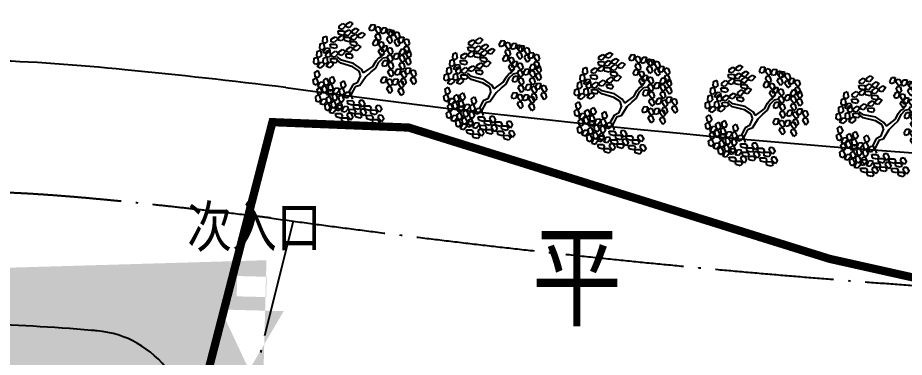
# Model space of a CAD drawing. Extents: x 302512 to 1034855, y -184136 to 410364.
# Drawn here: x 434111 to 488087, y -13910 to 6760 of the extents above; entities that cross this region are included whole.
import ezdxf

# ---------------------------------------------------------------- set-up
doc = ezdxf.new("R2010")
doc.units = 0
doc.header["$MEASUREMENT"] = 0
doc.linetypes.add('ACAD_ISO04W100', pattern=[30.5, 24, -3, 0.5, -3])
doc.linetypes.add('DASHED2', pattern=[0.375, 0.25, -0.125])
for name, color, linetype in [('PUB_TEXT', 7, 'Continuous'), ('TREE2', 84, 'Continuous'), ('WZ', 2, 'Continuous'), ('环境', 8, 'Continuous'), ('红线', 20, 'Continuous')]:
    doc.layers.add(name, color=color, linetype=linetype)
doc.styles.add('-黑体', font='', dxfattribs={"width": 0.8})
doc.styles.add('DIM', font='txt')
doc.styles.get('-黑体').set_extended_font_data('黑体')

# ---------------------------------------------------------------- blocks, each defined once
blk = doc.blocks.new('M_F18')
for p, q in [((-1054, 1505), (-932, 1605)), ((-824, 1552), (-933, 1400)), ((-932, 1605), (-824, 1552)), ((-817, 1597), (-695, 1697)), ((-805, 1506), (-817, 1597)), ((-586, 1644), (-696, 1492)), ((-695, 1697), (-586, 1644)), ((-2, 1553), (59, 1699)), ((52, 1478), (-2, 1553)), ((59, 1699), (179, 1703)), ((179, 1703), (155, 1517)), ((208, 1557), (250, 1658)), ((327, 1412), (208, 1557)), ((250, 1658), (341, 1647)), ((341, 1647), (406, 1503)), ((410, 1506), (470, 1652)), ((470, 1652), (591, 1656)), ((591, 1656), (566, 1470)), ((620, 1510), (662, 1612)), ((662, 1612), (753, 1600)), ((681, 1450), (742, 1595)), ((742, 1595), (863, 1600)), ((753, 1600), (818, 1456)), ((863, 1600), (838, 1414)), ((891, 1454), (933, 1555)), ((933, 1555), (1024, 1544)), ((1024, 1544), (1090, 1400)), ((-1067, 1335), (-881, 1359)), ((-1032, 1219), (-1067, 1335)), ((-1042, 1414), (-1054, 1505)), ((-933, 1400), (-1042, 1414)), ((-881, 1359), (-817, 1269)), ((-817, 1269), (-875, 1198)), ((-827, 1317), (-704, 1418)), ((-814, 1226), (-827, 1317)), ((-696, 1492), (-805, 1506)), ((-596, 1365), (-705, 1212)), ((-704, 1418), (-596, 1365)), ((-590, 1196), (-468, 1296)), ((-589, 1409), (-467, 1509)), ((-577, 1318), (-589, 1409)), ((-468, 1304), (-577, 1318)), ((-359, 1243), (-469, 1090)), ((-358, 1456), (-468, 1304)), ((-468, 1296), (-359, 1243)), ((-467, 1509), (-358, 1456)), ((-353, 1287), (-231, 1387)), ((-340, 1196), (-353, 1287)), ((-122, 1334), (-232, 1182)), ((-231, 1387), (-122, 1334)), ((155, 1517), (52, 1478)), ((236, 1304), (277, 1406)), ((355, 1159), (236, 1304)), ((277, 1406), (369, 1394)), ((406, 1503), (327, 1412)), ((434, 1250), (355, 1159)), ((369, 1394), (434, 1250)), ((464, 1432), (410, 1506)), ((566, 1470), (464, 1432)), ((739, 1365), (620, 1510)), ((647, 1257), (689, 1359)), ((767, 1112), (647, 1257)), ((735, 1375), (681, 1450)), ((689, 1359), (780, 1347)), ((838, 1414), (735, 1375)), ((818, 1456), (739, 1365)), ((780, 1347), (846, 1204)), ((1010, 1309), (891, 1454)), ((919, 1201), (961, 1302)), ((961, 1302), (1052, 1291)), ((1090, 1400), (1010, 1309)), ((1041, 1252), (1101, 1398)), ((1095, 1178), (1041, 1252)), ((1052, 1291), (1117, 1147)), ((1101, 1398), (1222, 1403)), ((1222, 1403), (1197, 1217)), ((1251, 1257), (1292, 1358)), ((1370, 1111), (1251, 1257)), ((1292, 1358), (1384, 1347)), ((1384, 1347), (1449, 1203)), ((-1554, 1048), (-1446, 1103)), ((-1548, 890), (-1554, 1048)), ((-1391, 923), (-1468, 845)), ((-1446, 1103), (-1391, 923)), ((-1265, 1017), (-1143, 1117)), ((-1252, 926), (-1265, 1017)), ((-1144, 912), (-1252, 926)), ((-1034, 1064), (-1144, 912)), ((-1143, 1117), (-1034, 1064)), ((-875, 1198), (-1032, 1219)), ((-1027, 1109), (-905, 1209)), ((-1015, 1018), (-1027, 1109)), ((-906, 1004), (-1015, 1018)), ((-797, 1156), (-906, 1004)), ((-905, 1209), (-797, 1156)), ((-839, 1147), (-653, 1171)), ((-804, 1031), (-839, 1147)), ((-705, 1212), (-814, 1226)), ((-647, 1010), (-804, 1031)), ((-653, 1171), (-589, 1082)), ((-589, 1082), (-647, 1010)), ((-603, 1025), (-417, 1049)), ((-567, 909), (-603, 1025)), ((-578, 1105), (-590, 1196)), ((-469, 1090), (-578, 1105)), ((-449, 837), (-327, 937)), ((-417, 1049), (-353, 960)), ((-353, 960), (-411, 888)), ((-232, 1182), (-340, 1196)), ((-327, 937), (-218, 884)), ((182, 1055), (243, 1201)), ((236, 981), (182, 1055)), ((339, 1019), (236, 981)), ((243, 1201), (363, 1206)), ((363, 1206), (339, 1019)), ((392, 1059), (434, 1161)), ((511, 914), (392, 1059)), ((434, 1161), (525, 1149)), ((506, 886), (567, 1032)), ((590, 1006), (511, 914)), ((525, 1149), (590, 1006)), ((567, 1032), (688, 1037)), ((688, 1037), (663, 851)), ((716, 890), (758, 992)), ((758, 992), (849, 981)), ((846, 1204), (767, 1112)), ((849, 981), (914, 837)), ((1038, 1056), (919, 1201)), ((1117, 1147), (1038, 1056)), ((1197, 1217), (1095, 1178)), ((1146, 858), (1206, 1004)), ((1206, 1004), (1327, 1008)), ((1278, 1004), (1320, 1105)), ((1397, 859), (1278, 1004)), ((1327, 1008), (1303, 822)), ((1320, 1105), (1411, 1094)), ((1356, 862), (1398, 964)), ((1449, 1203), (1370, 1111)), ((1477, 950), (1397, 859)), ((1398, 964), (1489, 952)), ((1411, 1094), (1477, 950)), ((1489, 952), (1554, 809)), ((-1625, 804), (-1517, 858)), ((-1619, 646), (-1625, 804)), ((-1539, 601), (-1619, 646)), ((-1468, 845), (-1548, 890)), ((-1462, 679), (-1539, 601)), ((-1517, 858), (-1462, 679)), ((-1491, 533), (-1397, 695)), ((-1397, 695), (-1287, 692)), ((-1379, 579), (-1271, 633)), ((-1287, 692), (-1266, 603)), ((-1278, 847), (-1091, 871)), ((-1242, 731), (-1278, 847)), ((-1271, 633), (-1216, 454)), ((-1086, 710), (-1242, 731)), ((-1186, 520), (-1064, 620)), ((-1091, 871), (-1027, 781)), ((-1027, 781), (-1086, 710)), ((-1064, 620), (-955, 567)), ((-949, 611), (-826, 711)), ((-718, 658), (-827, 506)), ((-826, 711), (-718, 658)), ((-686, 745), (-564, 845)), ((-674, 654), (-686, 745)), ((-565, 639), (-674, 654)), ((-411, 888), (-567, 909)), ((-456, 792), (-565, 639)), ((-564, 845), (-456, 792)), ((-437, 746), (-449, 837)), ((-328, 731), (-437, 746)), ((-218, 884), (-328, 731)), ((420, 806), (461, 908)), ((539, 661), (420, 806)), ((456, 591), (543, 648)), ((461, 908), (553, 897)), ((560, 812), (506, 886)), ((618, 753), (539, 661)), ((543, 648), (578, 751)), ((553, 897), (618, 753)), ((663, 851), (560, 812)), ((605, 601), (754, 648)), ((835, 745), (716, 890)), ((744, 638), (786, 739)), ((863, 492), (744, 638)), ((786, 739), (877, 728)), ((914, 837), (835, 745)), ((877, 728), (942, 584)), ((953, 670), (1014, 816)), ((1007, 596), (953, 670)), ((1110, 635), (1007, 596)), ((1014, 816), (1134, 821)), ((1134, 821), (1110, 635)), ((1200, 784), (1146, 858)), ((1163, 675), (1205, 776)), ((1282, 529), (1163, 675)), ((1303, 822), (1200, 784)), ((1205, 776), (1296, 765)), ((1361, 621), (1282, 529)), ((1296, 765), (1361, 621)), ((1475, 717), (1356, 862)), ((1383, 609), (1425, 711)), ((1425, 711), (1516, 699)), ((1554, 809), (1475, 717)), ((1516, 699), (1582, 556)), ((-1765, 287), (-1657, 342)), ((-1694, 532), (-1586, 586)), ((-1689, 374), (-1694, 532)), ((-1609, 329), (-1689, 374)), ((-1657, 342), (-1602, 162)), ((-1531, 407), (-1609, 329)), ((-1586, 586), (-1531, 407)), ((-1377, 491), (-1491, 533)), ((-1449, 334), (-1342, 389)), ((-1444, 176), (-1449, 334)), ((-1373, 421), (-1379, 579)), ((-1266, 603), (-1377, 491)), ((-1293, 376), (-1373, 421)), ((-1342, 389), (-1286, 209)), ((-1216, 454), (-1293, 376)), ((-1199, 349), (-1012, 373)), ((-1163, 234), (-1199, 349)), ((-1174, 429), (-1186, 520)), ((-1065, 414), (-1174, 429)), ((-955, 567), (-1065, 414)), ((-1012, 373), (-949, 284)), ((-824, 235), (-990, 347)), ((-824, 338), (-981, 432)), ((-936, 520), (-949, 611)), ((-827, 506), (-936, 520)), ((-386, 282), (-824, 338)), ((-699, 574), (-513, 598)), ((-664, 459), (-699, 574)), ((-507, 438), (-664, 459)), ((-513, 598), (-449, 509)), ((-449, 509), (-507, 438)), ((289, 263), (377, 469)), ((377, 469), (456, 591)), ((394, 216), (473, 441)), ((473, 441), (605, 601)), ((594, 379), (654, 525)), ((648, 305), (594, 379)), ((750, 344), (648, 305)), ((654, 525), (775, 530)), ((775, 530), (750, 344)), ((804, 383), (846, 485)), ((923, 238), (804, 383)), ((846, 485), (937, 474)), ((942, 584), (863, 492)), ((1002, 330), (923, 238)), ((937, 474), (1002, 330)), ((1191, 422), (1232, 523)), ((1310, 277), (1191, 422)), ((1232, 523), (1324, 512)), ((1389, 368), (1310, 277)), ((1324, 512), (1389, 368)), ((1503, 464), (1383, 609)), ((1409, 220), (1469, 366)), ((1469, 366), (1590, 370)), ((1582, 556), (1503, 464)), ((1590, 370), (1565, 184)), ((1619, 224), (1660, 325)), ((1660, 325), (1752, 314)), ((1752, 314), (1817, 170)), ((-1759, 129), (-1765, 287)), ((-1679, 84), (-1759, 129)), ((-1602, 162), (-1679, 84)), ((-1631, 16), (-1537, 179)), ((-1517, -25), (-1631, 16)), ((-1537, 179), (-1428, 176)), ((-1406, 86), (-1517, -25)), ((-1364, 131), (-1444, 176)), ((-1428, 176), (-1406, 86)), ((-1286, 209), (-1364, 131)), ((-1316, 63), (-1222, 226)), ((-1202, 21), (-1316, 63)), ((-1222, 226), (-1112, 223)), ((-1091, 133), (-1202, 21)), ((-1007, 213), (-1163, 234)), ((-1112, 223), (-1091, 133)), ((-949, 284), (-1007, 213)), ((-394, 159), (-824, 235)), ((-158, 37), (-394, 159)), ((-96, 122), (-386, 282)), ((-96, -103), (-158, 37)), ((0, 0), (-96, 122)), ((0, 0), (289, 263)), ((88, -122), (254, 66)), ((254, 66), (394, 216)), ((831, 131), (873, 232)), ((951, -15), (831, 131)), ((873, 232), (964, 221)), ((1030, 77), (951, -15)), ((964, 221), (1030, 77)), ((1076, 145), (1136, 291)), ((1130, 70), (1076, 145)), ((1232, 109), (1130, 70)), ((1136, 291), (1257, 295)), ((1257, 295), (1232, 109)), ((1286, 149), (1327, 250)), ((1405, 4), (1286, 149)), ((1327, 250), (1419, 239)), ((1484, 95), (1405, 4)), ((1463, 145), (1409, 220)), ((1419, 239), (1484, 95)), ((1565, 184), (1463, 145)), ((1738, 79), (1619, 224)), ((1646, -29), (1688, 72)), ((1688, 72), (1779, 61)), ((1817, 170), (1738, 79)), ((1779, 61), (1845, -83)), ((-1686, -196), (-1592, -120)), ((-1647, -349), (-1686, -196)), ((-1592, -120), (-1500, -284)), ((-1500, -284), (-1559, -377)), ((-1143, -337), (-1049, -261)), ((-1049, -261), (-957, -425)), ((-96, -103), (-175, -366)), ((88, -122), (-79, -451)), ((629, -193), (689, -48)), ((683, -268), (629, -193)), ((785, -229), (683, -268)), ((689, -48), (810, -43)), ((810, -43), (785, -229)), ((839, -189), (881, -88)), ((958, -334), (839, -189)), ((881, -88), (972, -99)), ((1037, -243), (958, -334)), ((972, -99), (1037, -243)), ((1032, -212), (1092, -66)), ((1086, -287), (1032, -212)), ((1188, -248), (1086, -287)), ((1092, -66), (1213, -62)), ((1213, -62), (1188, -248)), ((1242, -208), (1284, -106)), ((1361, -353), (1242, -208)), ((1284, -106), (1375, -118)), ((1313, -104), (1355, -3)), ((1432, -249), (1313, -104)), ((1355, -3), (1446, -14)), ((1440, -262), (1361, -353)), ((1375, -118), (1440, -262)), ((1512, -158), (1432, -249)), ((1446, -14), (1512, -158)), ((1765, -174), (1646, -29)), ((1845, -83), (1765, -174)), ((-1703, -450), (-1609, -374)), ((-1664, -603), (-1703, -450)), ((-1576, -631), (-1664, -603)), ((-1559, -377), (-1647, -349)), ((-1609, -374), (-1517, -538)), ((-1517, -538), (-1576, -631)), ((-1515, -687), (-1458, -508)), ((-1458, -508), (-1350, -488)), ((-1310, -571), (-1395, -704)), ((-1361, -675), (-1267, -599)), ((-1350, -488), (-1310, -571)), ((-1344, -422), (-1250, -345)), ((-1305, -575), (-1344, -422)), ((-1217, -602), (-1305, -575)), ((-1267, -599), (-1175, -763)), ((-1250, -345), (-1158, -509)), ((-1158, -509), (-1217, -602)), ((-1160, -591), (-1066, -515)), ((-1121, -744), (-1160, -591)), ((-1104, -490), (-1143, -337)), ((-1016, -517), (-1104, -490)), ((-1066, -515), (-974, -679)), ((-957, -425), (-1016, -517)), ((-757, -685), (-663, -609)), ((-740, -431), (-646, -355)), ((-701, -584), (-740, -431)), ((-613, -611), (-701, -584)), ((-663, -609), (-571, -773)), ((-646, -355), (-554, -519)), ((-554, -519), (-613, -611)), ((-324, -460), (-447, -761)), ((-228, -516), (-342, -807)), ((-175, -366), (-324, -460)), ((-79, -451), (-228, -516)), ((866, -442), (908, -341)), ((986, -587), (866, -442)), ((908, -341), (999, -352)), ((1065, -496), (986, -587)), ((999, -352), (1065, -496)), ((1269, -461), (1311, -359)), ((1389, -606), (1269, -461)), ((1311, -359), (1402, -371)), ((1468, -515), (1389, -606)), ((1402, -371), (1468, -515)), ((-1528, -769), (-1434, -693)), ((-1489, -922), (-1528, -769)), ((-1395, -704), (-1515, -687)), ((-1401, -949), (-1489, -922)), ((-1434, -693), (-1342, -857)), ((-1342, -857), (-1401, -949)), ((-1322, -828), (-1361, -675)), ((-1235, -856), (-1322, -828)), ((-1175, -763), (-1235, -856)), ((-1173, -912), (-1116, -733)), ((-1053, -929), (-1173, -912)), ((-1033, -771), (-1121, -744)), ((-1116, -733), (-1008, -713)), ((-968, -796), (-1053, -929)), ((-974, -679), (-1033, -771)), ((-1008, -713), (-968, -796)), ((-972, -828), (-915, -649)), ((-852, -844), (-972, -828)), ((-967, -910), (-873, -834)), ((-928, -1063), (-967, -910)), ((-915, -649), (-807, -629)), ((-873, -834), (-782, -998)), ((-767, -711), (-852, -844)), ((-807, -629), (-767, -711)), ((-718, -838), (-757, -685)), ((-748, -929), (-654, -852)), ((-630, -865), (-718, -838)), ((-654, -852), (-562, -1016)), ((-571, -773), (-630, -865)), ((-569, -922), (-512, -743)), ((-449, -938), (-569, -922)), ((-512, -743), (-404, -723)), ((-364, -805), (-449, -938)), ((-404, -723), (-364, -805)), ((-342, -807), (-272, -958)), ((-1545, -1023), (-1451, -947)), ((-1506, -1176), (-1545, -1023)), ((-1419, -1203), (-1506, -1176)), ((-1451, -947), (-1359, -1111)), ((-1359, -1111), (-1419, -1203)), ((-1357, -1260), (-1300, -1081)), ((-1300, -1081), (-1192, -1061)), ((-1152, -1143), (-1237, -1276)), ((-1192, -1061), (-1152, -1143)), ((-1186, -1276), (-1092, -1200)), ((-1169, -1023), (-1075, -946)), ((-1130, -1176), (-1169, -1023)), ((-1042, -1203), (-1130, -1176)), ((-1092, -1200), (-1000, -1364)), ((-1075, -946), (-983, -1110)), ((-983, -1110), (-1042, -1203)), ((-985, -1164), (-891, -1088)), ((-946, -1317), (-985, -1164)), ((-841, -1090), (-928, -1063)), ((-891, -1088), (-799, -1251)), ((-782, -998), (-841, -1090)), ((-797, -1400), (-739, -1221)), ((-765, -1182), (-671, -1106)), ((-726, -1335), (-765, -1182)), ((-709, -1082), (-748, -929)), ((-739, -1221), (-631, -1201)), ((-621, -1109), (-709, -1082)), ((-671, -1106), (-580, -1270)), ((-631, -1201), (-592, -1284)), ((-562, -1016), (-621, -1109)), ((-520, -1240), (-412, -1220)), ((-434, -1022), (-248, -1004)), ((-403, -1138), (-434, -1022)), ((-412, -1220), (-372, -1303)), ((-247, -1164), (-403, -1138)), ((-248, -1004), (-187, -1095)), ((-187, -1095), (-247, -1164)), ((-209, -1140), (-22, -1122)), ((-178, -1257), (-209, -1140)), ((-26, -1056), (0, -949)), ((115, -1180), (-26, -1056)), ((-22, -1122), (38, -1214)), ((38, -1214), (-22, -1283)), ((0, -949), (91, -946)), ((91, -946), (179, -1077)), ((179, -1077), (115, -1180)), ((170, -1125), (357, -1107)), ((202, -1241), (170, -1125)), ((357, -1107), (418, -1198)), ((418, -1198), (357, -1268)), ((395, -1243), (582, -1225)), ((579, -1159), (604, -1052)), ((719, -1283), (579, -1159)), ((582, -1225), (643, -1317)), ((604, -1052), (696, -1049)), ((696, -1049), (783, -1181)), ((783, -1181), (719, -1283)), ((-1237, -1276), (-1357, -1260)), ((-1147, -1429), (-1186, -1276)), ((-1059, -1457), (-1147, -1429)), ((-1000, -1364), (-1059, -1457)), ((-998, -1513), (-941, -1334)), ((-878, -1530), (-998, -1513)), ((-858, -1344), (-946, -1317)), ((-941, -1334), (-833, -1314)), ((-793, -1397), (-878, -1530)), ((-799, -1251), (-858, -1344)), ((-833, -1314), (-793, -1397)), ((-677, -1417), (-797, -1400)), ((-785, -1519), (-598, -1501)), ((-753, -1636), (-785, -1519)), ((-639, -1363), (-726, -1335)), ((-592, -1284), (-677, -1417)), ((-580, -1270), (-639, -1363)), ((-598, -1501), (-537, -1593)), ((-577, -1419), (-520, -1240)), ((-458, -1436), (-577, -1419)), ((-372, -1303), (-458, -1436)), ((-376, -1553), (-351, -1446)), ((-351, -1446), (-259, -1443)), ((-347, -1312), (-160, -1295)), ((-315, -1429), (-347, -1312)), ((-159, -1455), (-315, -1429)), ((-259, -1443), (-172, -1575)), ((-22, -1283), (-178, -1257)), ((-160, -1295), (-99, -1386)), ((-99, -1386), (-159, -1455)), ((-122, -1431), (65, -1413)), ((-90, -1547), (-122, -1431)), ((62, -1347), (87, -1240)), ((203, -1471), (62, -1347)), ((65, -1413), (126, -1504)), ((126, -1504), (66, -1574)), ((87, -1240), (179, -1237)), ((179, -1237), (266, -1368)), ((357, -1268), (202, -1241)), ((266, -1368), (203, -1471)), ((284, -1444), (471, -1426)), ((316, -1561), (284, -1444)), ((427, -1360), (395, -1243)), ((583, -1386), (427, -1360)), ((471, -1426), (532, -1518)), ((532, -1518), (471, -1587)), ((643, -1317), (583, -1386)), ((693, -1478), (718, -1371)), ((833, -1603), (693, -1478)), ((718, -1371), (810, -1368)), ((810, -1368), (897, -1500)), ((897, -1500), (833, -1603)), ((-598, -1662), (-753, -1636)), ((-537, -1593), (-598, -1662)), ((-560, -1637), (-373, -1620)), ((-528, -1754), (-560, -1637)), ((-372, -1780), (-528, -1754)), ((-236, -1678), (-376, -1553)), ((-373, -1620), (-312, -1711)), ((-312, -1711), (-372, -1780)), ((-172, -1575), (-236, -1678)), ((66, -1574), (-90, -1547)), ((471, -1587), (316, -1561)), ((509, -1562), (696, -1544)), ((541, -1679), (509, -1562)), ((697, -1705), (541, -1679)), ((696, -1544), (757, -1636)), ((757, -1636), (697, -1705))]:
    blk.add_line(p, q)
at = {"width": 0.8, "flags": 9}
for tag in ['XSIZE', 'YSIZE']:
    blk.add_attdef(tag, (0, 0), '', height=0.5, dxfattribs=at)
at = {"style": 'DIM', "flags": 1}
for tag in ['YVALUE', 'XVALUE']:
    blk.add_attdef(tag, (0, 0), '', height=0.02, dxfattribs=at)
blk = doc.blocks.new('Z')
at = {"layer": 'TREE2', "xscale": 1.755, "yscale": 1.755, "zscale": 1.755}
blk.add_blockref('M_F18', (0, 0), dxfattribs=at)

msp = doc.modelspace()

# ---------------------------------------------------------------- hatches: boundary and pattern name
at = {"linetype": 'ByBlock', "lineweight": 5}
h = msp.add_hatch(color=256, dxfattribs=at)
h.paths.add_polyline_path([(449238, -10247), (447442, -10200), (447475, -8963), (449271, -9010)], flags=16)
h.paths.add_polyline_path([(446475, -11002), (448198, -14687), (450305, -11104)], flags=17)
edge = h.paths.add_edge_path()
edge.add_line((499629, -17475), (302512, -12264))
edge.add_line((449254, -8002), (445944, -133199))
at = {"layer": '环境'}
h = msp.add_hatch(dxfattribs=at)
h.set_pattern_fill('ANGLE,_O', color=256, scale=3000)
h.set_pattern_definition([(0, (-609984.1, -119640.8), (0, 825), [600, -225]), (90, (-609984.1, -119640.8), (-825, 5e-14), [600, -225])])
edge = h.paths.add_edge_path()
edge.add_arc((456453, -20483), 6000, 82.9061, 136.7172, ccw=False)
edge.add_arc((529231, 564350), 583344, 262.906442, 271.313904)
edge.add_arc((556282, -32331), 19210, 135.391, 143.8506)
edge.add_arc((523140, 498265), 519563, 267.02239, 271.94467, ccw=False)
edge.add_line((496151, -20597), (452085, -16369))
edge = h.paths.add_edge_path()
edge.add_arc((557649, -28887), 12195, 122.3331, 138.4177, ccw=False)
edge.add_line((551127, -18583), (563157, -18007))
edge.add_arc((576762, 6334), 27885, 240.7978, 252.532)
edge.add_arc((-697885, 47187662), 47224907, 271.512912, 271.5364982, ccw=False)
edge.add_line((548958, -20782), (548527, -20793))
edge = h.paths.add_edge_path()
edge.add_line((626587, -14296), (626866, -14066))
edge.add_arc((622239, -17885), 6000, 39.539, 100.4384)
edge.add_arc((577050, 207323), 223698, 274.29143, 281.3703, ccw=False)
edge.add_arc((576762, 6334), 27885, 294.3952, 307.637, ccw=False)
edge.add_arc((-3202814, 30587041), 30840005, 277.0611025, 277.1188975)
edge.add_line((619150, -15221), (626587, -14296))

# ---------------------------------------------------------------- linework, layer by layer
at = {"layer": 'PUB_TEXT', "linetype": 'DASHED2', "ltscale": 11501}
msp.add_lwpolyline([(608007, -19167, 500, 500, 0), (599137, -17197, 500, 500, 0), (598127, -21247, 500, 500, 0), (572297, -9157, 500, 500, 0), (560517, -5577, 500, 500, 0), (531277, -7547, 500, 500, 0), (511807, -11707, 500, 500, 0), (488907, -9117, 500, 500, 0), (483537, -7917, 500, 500, 0), (457917, 73, 500, 500, 0), (449617, 403, 500, 500, 0), (431477, -69887, 500, 500, 0), (494627, -111807, 500, 500, 0), (518427, -129957, 500, 500, 0), (548477, -156867, 500, 500, 0), (627907, -164037, 500, 500, 0)], format="xyseb", dxfattribs=at)
at = {"layer": 'WZ'}
for centre, radius, start, end in [((531476, 594512), 597518, 262.204077, 277.027958), ((438434, -18280), 6000, 346.381, 85.0563)]:
    msp.add_arc(centre, radius, start, end, dxfattribs=at)
for points, knots in [([(450426, 2517), (447165, 2897), (441076, 3608), (432703, 4283), (425444, 4051), (418628, 3260), (414462, 1375), (412284, 390)], [0, 0, 0, 0, 9852.867726, 18397.817967, 25149.420597, 31655.286183, 38780.968033, 38780.968033, 38780.968033, 38780.968033]), ([(438951, -12302), (438834, -12292), (436347, -12081), (431630, -11823), (424168, -11570), (418127, -13883), (414451, -15668), (413255, -16249)], [9282.231906, 9282.231906, 9282.231906, 9282.231906, 9635.411921, 16779.32225, 23492.458927, 31785.134462, 35780.847782, 35780.847782, 35780.847782, 35780.847782])]:
    msp.add_open_spline(points, degree=3, knots=knots, dxfattribs=at)
at = {"layer": '红线', "linetype": 'ACAD_ISO04W100', "ltscale": 300}
msp.add_lwpolyline([(450881, -5621), (443714, -34380, 0.425613), (453842, -48637, 0.371657)], format="xyb", dxfattribs=at)
msp.add_arc((531356, 586250), 597317, 262.106804, 275.072485, dxfattribs=at)
msp.add_open_spline([(449498, -5429), (449164, -5390), (448829, -5351), (447829, -5235), (447163, -5157), (445625, -4981), (444753, -4882), (443015, -4690), (442150, -4598), (441117, -4491), (440947, -4474), (440680, -4447), (440583, -4437), (440293, -4408), (440099, -4389), (439871, -4367), (439836, -4364), (439766, -4357), (439730, -4353), (439625, -4343), (439555, -4336), (439345, -4316), (439206, -4303), (438787, -4264), (438510, -4239), (437763, -4172), (437295, -4133), (436368, -4060), (435907, -4027), (434994, -3967), (434541, -3941), (433643, -3897), (433198, -3879), (432665, -3863), (432575, -3860), (432412, -3856), (432340, -3854), (432221, -3851), (432174, -3850), (432084, -3848), (432041, -3848), (431973, -3846), (431949, -3846), (431901, -3845), (431877, -3845), (431805, -3844), (431757, -3843), (431613, -3841), (431516, -3840), (431227, -3837), (431035, -3837), (430456, -3837), (430069, -3841), (429059, -3861), (428433, -3882), (427692, -3917), (427578, -3923), (427237, -3941), (427009, -3955), (426712, -3973), (426644, -3978), (426440, -3991), (426304, -4001), (426120, -4014), (426072, -4017), (426009, -4022), (425993, -4023), (425961, -4026), (425945, -4027), (425913, -4029), (425897, -4030), (425848, -4034), (425816, -4037), (425720, -4044), (425656, -4049), (425465, -4064), (425339, -4075), (425000, -4105), (424790, -4124), (424377, -4166), (424174, -4188), (423776, -4235), (423581, -4260), (423200, -4312), (423013, -4340), (422648, -4398), (422470, -4428), (422122, -4493), (421953, -4527), (421623, -4597), (421463, -4634), (421281, -4679), (421255, -4685), (421179, -4704), (421129, -4717), (421060, -4735), (421041, -4740), (421009, -4749), (420996, -4752), (420971, -4759), (420959, -4762), (420921, -4773), (420895, -4780), (420819, -4801), (420768, -4816), (420613, -4861), (420508, -4893), (420294, -4960), (420186, -4995), (419965, -5068), (419853, -5107), (419626, -5187), (419510, -5229), (419276, -5316), (419157, -5361), (418916, -5454), (418793, -5503), (418545, -5602), (418419, -5654), (418121, -5777), (417947, -5850), (417594, -6001), (417414, -6079), (417049, -6240), (416863, -6322), (416484, -6491), (416292, -6578), (415927, -6742), (415755, -6820), (412717, -7929)], degree=3, knots=[0, 0, 0, 0, 1011.143315, 1011.143315, 3033.429945, 3033.429945, 5703.567681, 5703.567681, 8373.705418, 8373.705418, 8901.57849, 8901.57849, 9201.822521, 9201.822521, 9802.310584, 9802.310584, 9911.50789, 9911.50789, 10020.705197, 10020.705197, 10239.09981, 10239.09981, 10675.889037, 10675.889037, 11549.46749, 11549.46749, 13038.05397, 13038.05397, 14526.64045, 14526.64045, 16015.22693, 16015.22693, 17503.81341, 17503.81341, 17809.083884, 17809.083884, 18053.995038, 18053.995038, 18212.859027, 18212.859027, 18360.043183, 18360.043183, 18441.883337, 18441.883337, 18523.723491, 18523.723491, 18687.403799, 18687.403799, 19014.764415, 19014.764415, 19669.485646, 19669.485646, 20978.928108, 20978.928108, 23086.375288, 23086.375288, 23467.896413, 23467.896413, 24230.938662, 24230.938662, 24458.231429, 24458.231429, 24912.816963, 24912.816963, 25072.163762, 25072.163762, 25124.373733, 25124.373733, 25178.268188, 25178.268188, 25232.162642, 25232.162642, 25339.95155, 25339.95155, 25555.529367, 25555.529367, 25986.685001, 25986.685001, 26726.691499, 26726.691499, 27466.697997, 27466.697997, 28206.704495, 28206.704495, 28946.710992, 28946.710992, 29686.71749, 29686.71749, 30426.723988, 30426.723988, 31166.730485, 31166.730485, 31287.994897, 31287.994897, 31530.52372, 31530.52372, 31625.545716, 31625.545716, 31687.279478, 31687.279478, 31749.013239, 31749.013239, 31872.480763, 31872.480763, 32119.415809, 32119.415809, 32613.285902, 32613.285902, 33107.155994, 33107.155994, 33601.026087, 33601.026087, 34094.89618, 34094.89618, 34588.766273, 34588.766273, 35082.636365, 35082.636365, 35576.506458, 35576.506458, 36235.067353, 36235.067353, 36893.628248, 36893.628248, 37552.189143, 37552.189143, 38210.750038, 38210.750038, 38780.968033, 38780.968033, 38780.968033, 38780.968033], dxfattribs=at)

# ---------------------------------------------------------------- block references
for p, rotation in [((455172, 3399), 352.6446085123337), ((463113, 2428), 353.4136562527434), ((471066, 1563), 354.1827039931532), ((479030, 806), 354.951751733563), ((487003, 156), 355.7207994739728)]:
    msp.add_blockref('Z', p, dxfattribs=dict(rotation=rotation))

# ---------------------------------------------------------------- texts
at = {"layer": 'WZ', "style": '-黑体', "width": 0.8}
for s, height, p in [('次入口', 2500, (444427, -7203)), ('平', 5000, (465431, -11489))]:
    msp.add_text(s, height=height, dxfattribs=at).set_placement(p)

doc.saveas('drawing.dxf')
